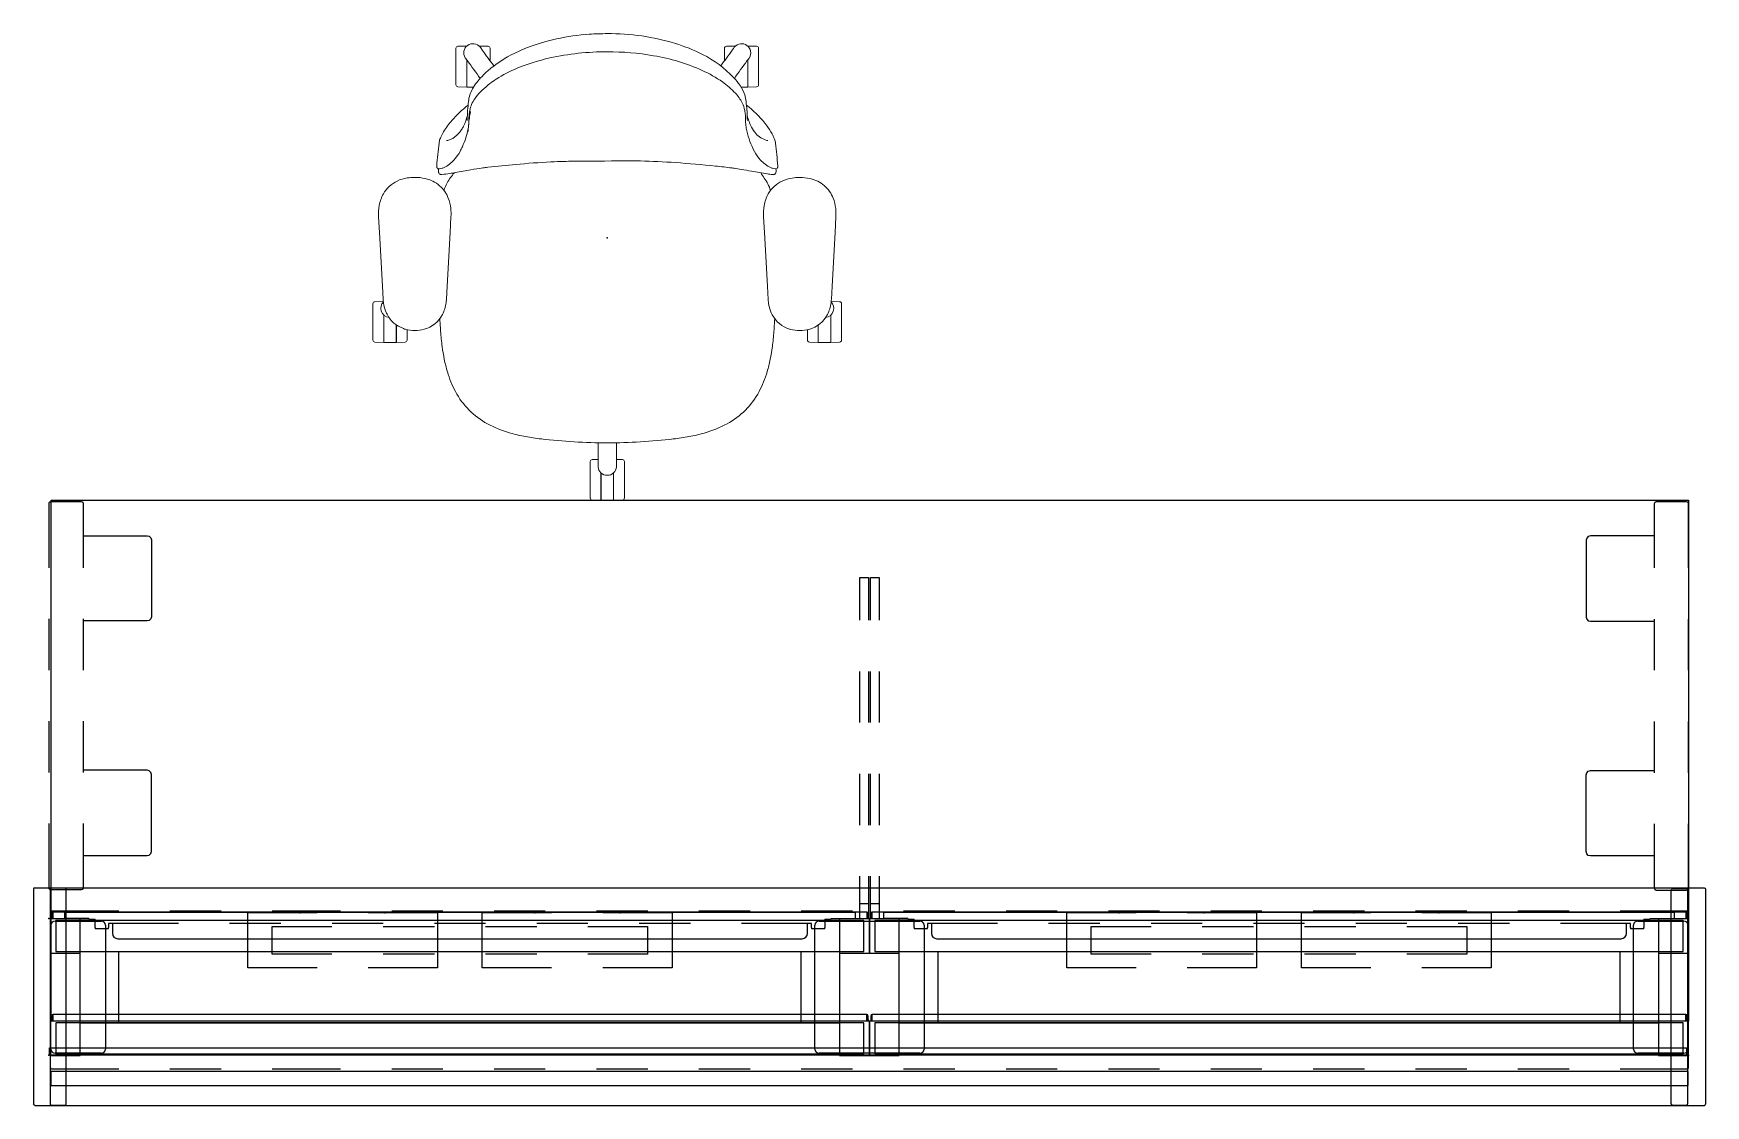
# Model space of a CAD drawing. Header units: inches. Extents: x 0 to 1034, y 3 to 471.
# Drawn here: x 466 to 564, y 10.8 to 73.6 of the extents above; entities that cross this region are included whole.
import ezdxf

# ---------------------------------------------------------------- set-up
doc = ezdxf.new("R2010")
doc.units = ezdxf.units.IN
doc.header["$MEASUREMENT"] = 0
for name, color, linetype in [('ELEC', 1, 'Continuous'), ('FRAME', 7, 'Continuous'), ('PANEL', 7, 'Continuous'), ('SEAT', 5, 'Continuous'), ('TILE', 3, 'Continuous'), ('TILE-ELEC', 1, 'Continuous'), ('WKSURF', 6, 'Continuous')]:
    doc.layers.add(name, color=color, linetype=linetype)

# ---------------------------------------------------------------- blocks, each defined once
blk = doc.blocks.new('mhq100_4208_0p')
at = {"layer": 'FRAME'}
for p, q in [((1.75, 0), (0, 0)), ((0, 0), (0, -2)), ((1.75, -2), (1.75, 0)), ((48, 0, 0), (46.25, 0, 0)), ((46.25, 0, 0), (46.25, -2, 0)), ((48, -2, 0), (48, 0, 0)), ((49.75, 0), (48, 0)), ((48, 0), (48, -2)), ((49.75, -2), (49.75, 0)), ((96, 0, 0), (94.25, 0, 0)), ((94.25, 0, 0), (94.25, -2, 0)), ((96, -2, 0), (96, 0, 0)), ((47.68, -0.09, 0), (0.32, -0.09, 0)), ((0.32, -0.09, 0), (0.32, -1.91, 0)), ((47.68, -1.91, 0), (47.68, -0.09, 0)), ((95.68, -0.09, 0), (48.32, -0.09, 0)), ((48.32, -0.09, 0), (48.32, -1.91, 0)), ((95.68, -1.91, 0), (95.68, -0.09, 0)), ((0.32, -1.91, 0), (47.68, -1.91, 0)), ((1.75, -6.09, 0), (1.75, -1.91, 0)), ((1.75, -1.91, 0), (4, -1.91, 0)), ((46.25, -1.91, 0), (1.76, -1.91, 0)), ((4, -1.91, 0), (4, -6.09, 0)), ((44, -6.09, 0), (44, -1.91, 0)), ((44, -1.91, 0), (46.25, -1.91, 0)), ((46.25, -1.91, 0), (46.25, -6.09, 0)), ((48.32, -1.91, 0), (95.68, -1.91, 0)), ((49.75, -6.09, 0), (49.75, -1.91, 0)), ((49.75, -1.91, 0), (52, -1.91, 0)), ((94.25, -1.91, 0), (49.76, -1.91, 0)), ((52, -1.91, 0), (52, -6.09, 0)), ((92, -6.09, 0), (92, -1.91, 0)), ((92, -1.91, 0), (94.25, -1.91, 0)), ((94.25, -1.91, 0), (94.25, -6.09, 0)), ((0, -2), (1.75, -2)), ((46.25, -2, 0), (48, -2, 0)), ((48, -2), (49.75, -2)), ((94.25, -2, 0), (96, -2, 0)), ((1.75, -6), (0, -6)), ((0, -6), (0, -8)), ((47.68, -6.09, 0), (0.32, -6.09, 0)), ((0.32, -6.09, 0), (0.32, -7.91, 0)), ((1.75, -8), (1.75, -6)), ((4, -6.09, 0), (1.75, -6.09, 0)), ((46.25, -6.09, 0), (44, -6.09, 0)), ((48, -6, 0), (46.25, -6, 0)), ((46.25, -6, 0), (46.25, -8, 0)), ((47.68, -7.91, 0), (47.68, -6.09, 0)), ((48, -8, 0), (48, -6, 0)), ((49.75, -6), (48, -6)), ((48, -6), (48, -8)), ((95.68, -6.09, 0), (48.32, -6.09, 0)), ((48.32, -6.09, 0), (48.32, -7.91, 0)), ((49.75, -8), (49.75, -6)), ((52, -6.09, 0), (49.75, -6.09, 0)), ((94.25, -6.09, 0), (92, -6.09, 0)), ((96, -6, 0), (94.25, -6, 0)), ((94.25, -6, 0), (94.25, -8, 0)), ((95.68, -7.91, 0), (95.68, -6.09, 0)), ((96, -8, 0), (96, -6, 0)), ((0, -8), (1.75, -8)), ((0.32, -7.91, 0), (47.68, -7.91, 0)), ((46.25, -8, 0), (48, -8, 0)), ((48, -8), (49.75, -8)), ((48.32, -7.91, 0), (95.68, -7.91, 0)), ((94.25, -8, 0), (96, -8, 0))]:
    blk.add_line(p, q, dxfattribs=at)
for p in [(0, 0), (48, 0), (96, 0), (0, -8), (48, -8), (96, -8)]:
    blk.add_point(p, dxfattribs=at)
blk = doc.blocks.new('mhq125_en_0p')
at = {"layer": 'FRAME'}
for p, q in [((0.024, -7.626), (0.024, -0.374)), ((0.274, -0.124), (2.976, -0.124)), ((3.226, -0.374), (3.226, -7.626)), ((2.976, -7.876), (0.274, -7.876))]:
    blk.add_line(p, q, dxfattribs=at)
for centre, start, end in [((0.274, -0.374), 90, 180), ((2.976, -0.374), 0, 90), ((0.274, -7.626), 180, 270), ((2.976, -7.626), 270, 0)]:
    blk.add_arc(centre, 0.25, start, end, dxfattribs=at)
for p in [(0, 0), (0, -8)]:
    blk.add_point(p, dxfattribs=at)
blk = doc.blocks.new('mhq125_mn_0p')
at = {"layer": 'FRAME'}
for p, q in [((-3.203, -7.626), (-3.203, -0.374)), ((-2.953, -0.124), (2.953, -0.124)), ((3.203, -0.374), (3.203, -7.626)), ((2.953, -7.876), (-2.953, -7.876))]:
    blk.add_line(p, q, dxfattribs=at)
for centre, start, end in [((-2.953, -0.374), 90, 180), ((2.953, -0.374), 0, 90), ((-2.953, -7.626), 180, 270), ((2.953, -7.626), 270, 0)]:
    blk.add_arc(centre, 0.25, start, end, dxfattribs=at)
for p in [(0, 0), (0, -8)]:
    blk.add_point(p, dxfattribs=at)
blk = doc.blocks.new('mhq205_08h_0p')
at = {"layer": 'TILE'}
blk.add_lwpolyline([(0.024, 0.433), (95.976, 0.433), (95.976, 0), (0.024, 0)], close=True, dxfattribs=at)
for p in [(0, 0), (96, 0)]:
    blk.add_point(p, dxfattribs=at)
blk = doc.blocks.new('mhq300_4208wsm_0p')
at = {"layer": 'TILE'}
for p, q in [((0.08, -2.107), (0.08, -2.021)), ((0.08, -2.021), (0.116, -2.021)), ((0.08, -2.107), (0.08, -2.31)), ((0.116, -2.021), (0.116, -2.037)), ((0.116, -2.31), (0.116, -2.107)), ((47.837, -2.021), (0.166, -2.021)), ((0.166, -2.057), (0.166, -2.36)), ((0.166, -2.396), (47.837, -2.396)), ((47.837, -2.057), (47.837, -2.36)), ((47.923, -2.021), (47.887, -2.021)), ((47.887, -2.021), (47.887, -2.037)), ((47.887, -2.31), (47.887, -2.107)), ((47.923, -2.107), (47.923, -2.021)), ((47.923, -2.31), (47.923, -2.107)), ((48.077, -2.107), (48.077, -2.021)), ((48.077, -2.021), (48.113, -2.021)), ((48.077, -2.107), (48.077, -2.31)), ((48.113, -2.021), (48.113, -2.037)), ((48.113, -2.31), (48.113, -2.107)), ((95.834, -2.021), (48.163, -2.021)), ((48.163, -2.057), (48.163, -2.36)), ((48.163, -2.396), (95.834, -2.396)), ((95.834, -2.057), (95.834, -2.36)), ((95.92, -2.021), (95.884, -2.021)), ((95.884, -2.021), (95.884, -2.037)), ((95.884, -2.31), (95.884, -2.107)), ((95.92, -2.107), (95.92, -2.021)), ((95.92, -2.31), (95.92, -2.107)), ((44.055, -6.84), (3.945, -6.84)), ((92.052, -6.84), (51.942, -6.84)), ((2.612, -7.985), (2.612, -7.492)), ((2.622, -7.414), (3.39, -7.414)), ((3.4, -7.492), (3.4, -7.729)), ((3.4, -7.729), (7.5, -7.729)), ((3.63, -7.155), (3.63, -7.729)), ((10.5, -7.729), (13.5, -7.729)), ((16.5, -7.729), (19.5, -7.729)), ((22.5, -7.729), (25.5, -7.729)), ((28.5, -7.729), (31.5, -7.729)), ((34.5, -7.729), (37.5, -7.729)), ((40.5, -7.729), (44.6, -7.729)), ((44.37, -7.729), (44.37, -7.155)), ((44.6, -7.729), (44.6, -7.492)), ((44.61, -7.414), (45.378, -7.414)), ((45.388, -7.492), (45.388, -7.985)), ((50.609, -7.985), (50.609, -7.492)), ((50.619, -7.414), (51.387, -7.414)), ((51.397, -7.492), (51.397, -7.729)), ((51.397, -7.729), (55.497, -7.729)), ((51.627, -7.155), (51.627, -7.729)), ((58.497, -7.729), (61.497, -7.729)), ((64.497, -7.729), (67.497, -7.729)), ((70.497, -7.729), (73.497, -7.729)), ((76.497, -7.729), (79.497, -7.729)), ((82.497, -7.729), (85.497, -7.729)), ((88.497, -7.729), (92.597, -7.729)), ((92.367, -7.729), (92.367, -7.155)), ((92.597, -7.729), (92.597, -7.492)), ((92.607, -7.414), (93.375, -7.414)), ((93.385, -7.492), (93.385, -7.985)), ((0.079, -8.021), (0.115, -8.021)), ((0.079, -8.021), (0.079, -8.31)), ((0.115, -8.021), (0.115, -8.037)), ((0.115, -8.107), (0.115, -8.31)), ((2.252, -8.021), (0.165, -8.021)), ((0.165, -8.36), (0.165, -8.057)), ((0.165, -8.396), (47.835, -8.396)), ((0.841, -8.398), (0.841, -8.021)), ((47.159, -8.398), (0.841, -8.398)), ((2.612, -7.985), (2.252, -7.985)), ((2.252, -7.985), (2.252, -8.021)), ((45.748, -7.985), (45.388, -7.985)), ((45.748, -8.021), (45.748, -7.985)), ((45.748, -8.021), (47.159, -8.021)), ((47.835, -8.021), (45.748, -8.021)), ((47.159, -8.021), (47.159, -8.398)), ((47.835, -8.057), (47.835, -8.36)), ((47.921, -8.021), (47.885, -8.021)), ((47.885, -8.021), (47.885, -8.037)), ((47.885, -8.31), (47.885, -8.107)), ((47.921, -8.107), (47.921, -8.021)), ((47.921, -8.31), (47.921, -8.107)), ((48.076, -8.021), (48.112, -8.021)), ((48.076, -8.021), (48.076, -8.31)), ((48.112, -8.021), (48.112, -8.037)), ((48.112, -8.107), (48.112, -8.31)), ((50.249, -8.021), (48.162, -8.021)), ((48.162, -8.36), (48.162, -8.057)), ((48.162, -8.396), (95.832, -8.396)), ((48.838, -8.398), (48.838, -8.021)), ((95.157, -8.398), (48.838, -8.398)), ((50.609, -7.985), (50.249, -7.985)), ((50.249, -7.985), (50.249, -8.021)), ((93.745, -7.985), (93.385, -7.985)), ((93.745, -8.021), (93.745, -7.985)), ((93.745, -8.021), (95.157, -8.021)), ((95.832, -8.021), (93.745, -8.021)), ((95.157, -8.021), (95.157, -8.398)), ((95.832, -8.057), (95.832, -8.36)), ((95.918, -8.021), (95.882, -8.021)), ((95.882, -8.021), (95.882, -8.037)), ((95.882, -8.31), (95.882, -8.107)), ((95.918, -8.107), (95.918, -8.021)), ((95.918, -8.31), (95.918, -8.107))]:
    blk.add_line(p, q, dxfattribs=at)
for centre, radius, start, end in [((0.166, -2.107), 0.0859, 178.16425, 180), ((0.166, -2.31), 0.0859, 180, 270), ((0.166, -2.107), 0.0859, 90, 125.56027), ((0.166, -2.107), 0.05, 90, 180), ((0.166, -2.31), 0.05, 179.98978, 270.01022), ((47.837, -2.107), 0.0859, 54.40358, 90), ((47.837, -2.107), 0.05, 360, 90), ((47.837, -2.31), 0.05, 269.98978, 0.01022), ((47.837, -2.31), 0.0862, 270.19724, 359.80276), ((48.163, -2.107), 0.0859, 178.16425, 180), ((48.163, -2.31), 0.0859, 180, 270), ((48.163, -2.107), 0.0859, 90, 125.56027), ((48.163, -2.107), 0.05, 90, 180), ((48.163, -2.31), 0.05, 179.98978, 270.01022), ((95.834, -2.107), 0.0859, 54.40358, 90), ((95.834, -2.107), 0.05, 360, 90), ((95.834, -2.31), 0.05, 269.98978, 0.01022), ((95.834, -2.31), 0.0862, 270.19724, 359.80276), ((3.945, -7.155), 0.315, 90, 180), ((44.055, -7.155), 0.315, 0, 90), ((51.942, -7.155), 0.315, 90, 180), ((92.052, -7.155), 0.315, 0, 90), ((2.929, -7.492), 0.317, 165.74997, 180), ((2.921, -7.512), 0.48, 2.42634, 11.8237), ((44.917, -7.492), 0.317, 165.74997, 180), ((44.909, -7.512), 0.48, 2.42634, 11.8237), ((50.926, -7.492), 0.317, 165.74997, 180), ((50.918, -7.512), 0.48, 2.42634, 11.8237), ((92.914, -7.492), 0.317, 165.74997, 180), ((92.906, -7.512), 0.48, 2.42634, 11.8237), ((0.165, -8.31), 0.0859, 180, 270), ((0.165, -8.107), 0.0859, 90, 125.59643), ((0.165, -8.107), 0.05, 90, 180.00001), ((0.165, -8.31), 0.05, 180, 270), ((47.835, -8.107), 0.0859, 54.40358, 90), ((47.835, -8.107), 0.05, 360, 90), ((47.835, -8.31), 0.05, 269.99999, 0.00002), ((47.835, -8.31), 0.0859, 270, 0), ((48.162, -8.31), 0.0859, 180, 270), ((48.162, -8.107), 0.0859, 90, 125.59643), ((48.162, -8.107), 0.05, 90, 180.00001), ((48.162, -8.31), 0.05, 180, 270), ((95.832, -8.107), 0.0859, 54.40358, 90), ((95.832, -8.107), 0.05, 360, 90), ((95.832, -8.31), 0.05, 269.99999, 0.00002), ((95.832, -8.31), 0.0859, 270, 0)]:
    blk.add_arc(centre, radius, start, end, dxfattribs=at)
for p in [(0, 0), (96, 0), (0, -8), (96, -8)]:
    blk.add_point(p, dxfattribs=at)
at = {"layer": 'TILE-ELEC'}
for p in [(14.638, -8.349), (19.61, -8.349), (28.402, -8.349), (33.374, -8.349), (62.638, -8.349), (67.61, -8.349), (76.402, -8.349), (81.374, -8.349)]:
    blk.add_point(p, dxfattribs=at)
blk = doc.blocks.new('mhq400_42s0830nnnch_0p')
at = {"layer": 'WKSURF'}
for p, q in [((0, -2.006), (95.95, -2.006)), ((0, -32.546), (0, -2.006)), ((95.95, -2.006), (95.95, -32.546)), ((95.95, -32.546), (0, -32.546))]:
    blk.add_line(p, q, dxfattribs=at)
for p in [(0, 0), (96, 0)]:
    blk.add_point(p, dxfattribs=at)
blk = doc.blocks.new('mhq405_t1208kbf_0p')
at = {"layer": 'WKSURF'}
for p, q in [((-0.977, 2.904), (-1, 2.848)), ((-1, -9.744), (-1, 2.848)), ((-0.921, 2.927), (-0.977, 2.904)), ((96.915, 2.927), (-0.921, 2.927)), ((96.915, 2.927), (96.971, 2.904)), ((96.971, 2.904), (96.994, 2.848)), ((96.994, -9.744), (96.994, 2.848)), ((0.017, 0.776), (-0.006, 0.72)), ((-0.006, 0.72), (-0.006, -2.323)), ((0.072, 0.799), (0.017, 0.776)), ((0.072, 0.799), (3.997, 0.799)), ((6.997, 0.799), (9.997, 0.799)), ((12.997, 0.799), (15.997, 0.799)), ((18.997, 0.799), (21.997, 0.799)), ((24.997, 0.799), (27.997, 0.799)), ((30.997, 0.799), (33.997, 0.799)), ((36.997, 0.799), (39.997, 0.799)), ((42.997, 0.799), (45.997, 0.799)), ((48.997, 0.799), (51.997, 0.799)), ((54.997, 0.799), (57.997, 0.799)), ((60.997, 0.799), (63.997, 0.799)), ((66.997, 0.799), (69.997, 0.799)), ((72.997, 0.799), (75.997, 0.799)), ((78.997, 0.799), (82.997, 0.799)), ((85.997, 0.799), (88.997, 0.799)), ((91.997, 0.799), (95.921, 0.799)), ((95.921, 0.799), (95.977, 0.776)), ((95.977, 0.776), (96, 0.72)), ((96, 0.72), (96, -2.323)), ((-0.006, -5.323), (-0.006, -8.366)), ((96, -5.323), (96, -8.366)), ((-0.006, -8.366), (0.017, -8.422)), ((0.017, -8.422), (0.072, -8.445)), ((0.072, -8.445), (3.997, -8.445)), ((6.997, -8.445), (9.997, -8.445)), ((12.997, -8.445), (15.997, -8.445)), ((18.997, -8.445), (21.997, -8.445)), ((24.997, -8.445), (27.997, -8.445)), ((30.997, -8.445), (33.997, -8.445)), ((36.997, -8.445), (39.997, -8.445)), ((42.997, -8.445), (45.997, -8.445)), ((48.997, -8.445), (51.997, -8.445)), ((54.997, -8.445), (57.997, -8.445)), ((60.997, -8.445), (63.997, -8.445)), ((66.997, -8.445), (69.997, -8.445)), ((72.997, -8.445), (75.997, -8.445)), ((78.997, -8.445), (82.997, -8.445)), ((85.997, -8.445), (88.997, -8.445)), ((91.997, -8.445), (95.921, -8.445)), ((95.977, -8.422), (95.921, -8.445)), ((96, -8.366), (95.977, -8.422)), ((-0.977, -9.8), (-1, -9.744)), ((96.971, -9.8), (96.994, -9.744)), ((-0.921, -9.823), (-0.977, -9.8)), ((96.915, -9.823), (-0.921, -9.823)), ((96.915, -9.823), (96.971, -9.8))]:
    blk.add_line(p, q, dxfattribs=at)
for p in [(0, 0), (96, 0), (0, -8), (96, -8)]:
    blk.add_point(p, dxfattribs=at)
blk = doc.blocks.new('mhq500_42ctlh_0p')
for p, q in [((-1.007, 2.859), (-1.007, -9.702)), ((-0.141, 2.938), (-0.928, 2.938)), ((-0.062, -9.702), (-0.062, 2.859)), ((-0.928, -9.781), (-0.141, -9.781))]:
    blk.add_line(p, q)
for centre, start, end in [((-0.928, 2.859), 90, 180), ((-0.141, 2.859), 0, 90), ((-0.928, -9.702), 180, 270), ((-0.141, -9.702), 270, 0)]:
    blk.add_arc(centre, 0.0787, start, end)
for p in [(0, 0), (0, -8)]:
    blk.add_point(p)
blk = doc.blocks.new('mhq500_42ctrh_0p')
for p, q in [((0.062, -9.702), (0.062, 2.859)), ((0.141, 2.938), (0.928, 2.938)), ((1.007, 2.859), (1.007, -9.702)), ((0.928, -9.781), (0.141, -9.781))]:
    blk.add_line(p, q)
for centre, start, end in [((0.141, 2.859), 90, 180), ((0.928, 2.859), 0, 90), ((0.141, -9.702), 180, 270), ((0.928, -9.702), 270, 0)]:
    blk.add_arc(centre, 0.0787, start, end)
for p in [(0, 0), (0, -8)]:
    blk.add_point(p)
blk = doc.blocks.new('mhq200_4208hc1_0p')
at = {"layer": 'TILE'}
for p, q in [((0.024, 1.754), (0.024, 0.944)), ((95.976, 1.754), (0.024, 1.754)), ((95.976, 0.944), (95.976, 1.754)), ((0.024, 0.944), (95.976, 0.944))]:
    blk.add_line(p, q, dxfattribs=at)
for p in [(0, 0), (96, 0)]:
    blk.add_point(p, dxfattribs=at)
blk = doc.blocks.new('mhq540_24nh_0p')
at = {"layer": 'PANEL'}
for p, q in [((0.006, -1.779), (0.003, -1.8)), ((0.003, -1.8), (0.003, -5.566)), ((0.018, -1.746), (0.006, -1.779)), ((0.027, -1.734), (0.018, -1.746)), ((0.058, -1.706), (0.027, -1.734)), ((0.064, -1.703), (0.058, -1.706)), ((0.112, -1.691), (0.064, -1.703)), ((1.894, -1.691), (0.112, -1.691)), ((1.942, -1.703), (1.894, -1.691)), ((1.948, -1.706), (1.942, -1.703)), ((1.98, -1.734), (1.948, -1.706)), ((1.988, -1.746), (1.98, -1.734)), ((2, -1.779), (1.988, -1.746)), ((2.003, -1.8), (2, -1.779)), ((2.003, -5.566), (2.003, -1.8)), ((2.003, -3.691), (5.752, -3.691)), ((5.752, -3.691), (5.877, -3.724)), ((5.877, -3.724), (5.968, -3.816)), ((5.968, -3.816), (6.002, -3.941)), ((6.002, -3.941), (6.002, -8.441)), ((0.003, -8.566), (0.003, -11.566)), ((2.003, -11.566), (2.003, -8.566)), ((5.752, -8.691), (2.003, -8.691)), ((5.877, -8.658), (5.752, -8.691)), ((5.968, -8.566), (5.877, -8.658)), ((6.002, -8.441), (5.968, -8.566)), ((0.003, -14.566), (0.003, -17.566)), ((2.003, -17.566), (2.003, -14.566)), ((5.752, -17.441), (2.003, -17.441)), ((5.877, -17.474), (5.752, -17.441)), ((5.968, -17.566), (5.877, -17.474)), ((6.002, -17.691), (5.968, -17.566)), ((6.002, -22.191), (6.002, -17.691)), ((0.003, -20.566), (0.003, -24.332)), ((2.003, -24.332), (2.003, -20.566)), ((2.003, -22.441), (5.752, -22.441)), ((5.752, -22.441), (5.877, -22.408)), ((5.877, -22.408), (5.968, -22.316)), ((5.968, -22.316), (6.002, -22.191)), ((0.003, -24.332), (0.006, -24.353)), ((0.006, -24.353), (0.018, -24.386)), ((0.018, -24.386), (0.027, -24.398)), ((0.027, -24.398), (0.058, -24.426)), ((0.058, -24.426), (0.064, -24.429)), ((0.064, -24.429), (0.112, -24.441)), ((0.112, -24.441), (1.894, -24.441)), ((1.894, -24.441), (1.942, -24.429)), ((1.942, -24.429), (1.948, -24.426)), ((1.948, -24.426), (1.98, -24.398)), ((1.98, -24.398), (1.988, -24.386)), ((1.988, -24.386), (2, -24.353)), ((2, -24.353), (2.003, -24.332))]:
    blk.add_line(p, q, dxfattribs=at)
blk.add_point((0, 0), dxfattribs=at)
blk = doc.blocks.new('mhq540_24nh_1p')
at = {"layer": 'PANEL'}
for p, q in [((-2.003, -1.8), (-2, -1.779)), ((-2.003, -5.566), (-2.003, -1.8)), ((-2, -1.779), (-1.988, -1.746)), ((-1.988, -1.746), (-1.98, -1.734)), ((-1.98, -1.734), (-1.948, -1.706)), ((-1.948, -1.706), (-1.942, -1.703)), ((-1.942, -1.703), (-1.894, -1.691)), ((-1.894, -1.691), (-0.112, -1.691)), ((-0.112, -1.691), (-0.064, -1.703)), ((-0.064, -1.703), (-0.058, -1.706)), ((-0.058, -1.706), (-0.027, -1.734)), ((-0.027, -1.734), (-0.018, -1.746)), ((-0.018, -1.746), (-0.006, -1.779)), ((-0.006, -1.779), (-0.003, -1.8)), ((-0.003, -1.8), (-0.003, -5.566)), ((-5.968, -3.816), (-6.002, -3.941)), ((-5.877, -3.724), (-5.968, -3.816)), ((-5.752, -3.691), (-5.877, -3.724)), ((-2.003, -3.691), (-5.752, -3.691)), ((-6.002, -3.941), (-6.002, -8.441)), ((-6.002, -8.441), (-5.968, -8.566)), ((-5.968, -8.566), (-5.877, -8.658)), ((-5.877, -8.658), (-5.752, -8.691)), ((-5.752, -8.691), (-2.003, -8.691)), ((-2.003, -11.566), (-2.003, -8.566)), ((-0.003, -8.566), (-0.003, -11.566)), ((-2.003, -17.566), (-2.003, -14.566)), ((-0.003, -14.566), (-0.003, -17.566)), ((-6.002, -17.691), (-5.968, -17.566)), ((-5.968, -17.566), (-5.877, -17.474)), ((-5.877, -17.474), (-5.752, -17.441)), ((-5.752, -17.441), (-2.003, -17.441)), ((-6.002, -22.191), (-6.002, -17.691)), ((-2.003, -24.332), (-2.003, -20.566)), ((-0.003, -20.566), (-0.003, -24.332)), ((-5.968, -22.316), (-6.002, -22.191)), ((-5.877, -22.408), (-5.968, -22.316)), ((-5.752, -22.441), (-5.877, -22.408)), ((-2.003, -22.441), (-5.752, -22.441)), ((-2, -24.353), (-2.003, -24.332)), ((-1.988, -24.386), (-2, -24.353)), ((-1.98, -24.398), (-1.988, -24.386)), ((-1.948, -24.426), (-1.98, -24.398)), ((-1.942, -24.429), (-1.948, -24.426)), ((-1.894, -24.441), (-1.942, -24.429)), ((-0.112, -24.441), (-1.894, -24.441)), ((-0.064, -24.429), (-0.112, -24.441)), ((-0.058, -24.426), (-0.064, -24.429)), ((-0.027, -24.398), (-0.058, -24.426)), ((-0.018, -24.386), (-0.027, -24.398)), ((-0.006, -24.353), (-0.018, -24.386)), ((-0.003, -24.332), (-0.006, -24.353))]:
    blk.add_line(p, q, dxfattribs=at)
blk.add_point((0, 0), dxfattribs=at)
blk = doc.blocks.new('mhq790_08_0p')
at = {"layer": 'ELEC'}
for p, q in [((11.563, -8.375), (11.563, -5.125)), ((11.563, -5.125), (15.625, -5.125)), ((18.625, -5.125), (22.688, -5.125)), ((22.688, -5.125), (22.688, -8.375)), ((25.313, -8.375), (25.313, -5.125)), ((25.313, -5.125), (29.375, -5.125)), ((32.375, -5.125), (36.438, -5.125)), ((36.438, -5.125), (36.438, -8.375)), ((59.563, -8.375), (59.563, -5.125)), ((59.563, -5.125), (63.625, -5.125)), ((66.625, -5.125), (70.688, -5.125)), ((70.688, -5.125), (70.688, -8.375)), ((73.313, -8.375), (73.313, -5.125)), ((73.313, -5.125), (77.375, -5.125)), ((80.375, -5.125), (84.438, -5.125)), ((84.438, -5.125), (84.438, -8.375)), ((13, -7.562), (13, -5.938)), ((13, -5.938), (16.5, -5.938)), ((19.5, -5.938), (22.5, -5.938)), ((25.5, -5.938), (28.5, -5.938)), ((31.5, -5.938), (35, -5.938)), ((35, -5.938), (35, -7.562)), ((61, -7.562), (61, -5.938)), ((61, -5.938), (64.5, -5.938)), ((67.5, -5.938), (70.5, -5.938)), ((73.5, -5.938), (76.5, -5.938)), ((79.5, -5.938), (83, -5.938)), ((83, -5.938), (83, -7.562)), ((16.5, -7.562), (13, -7.562)), ((22.5, -7.562), (19.5, -7.562)), ((28.5, -7.562), (25.5, -7.562)), ((35, -7.562), (31.5, -7.562)), ((64.5, -7.562), (61, -7.562)), ((70.5, -7.562), (67.5, -7.562)), ((76.5, -7.562), (73.5, -7.562)), ((83, -7.562), (79.5, -7.562)), ((15.625, -8.375), (11.563, -8.375)), ((22.688, -8.375), (18.625, -8.375)), ((29.375, -8.375), (25.313, -8.375)), ((36.438, -8.375), (32.375, -8.375)), ((63.625, -8.375), (59.563, -8.375)), ((70.688, -8.375), (66.625, -8.375)), ((77.375, -8.375), (73.313, -8.375)), ((84.438, -8.375), (80.375, -8.375))]:
    blk.add_line(p, q, dxfattribs=at)
for p in [(0, 0), (48, 0), (96, 0), (0, -8), (48, -8), (96, -8)]:
    blk.add_point(p, dxfattribs=at)
blk = doc.blocks.new('vft290_24l_0p')
at = {"layer": 'WKSURF'}
for p, q in [((0.0625, 0), (0.5625, 0)), ((0.0625, -2.5), (0.0625, 0)), ((0.5625, 0), (0.5625, -2.5)), ((0.0625, -0.875), (0.5625, -0.875)), ((0.0625, -8.5), (0.0625, -5.5)), ((0.5625, -5.5), (0.5625, -8.5)), ((0.0625, -14.5), (0.0625, -11.5)), ((0.5625, -11.5), (0.5625, -14.5)), ((0.0625, -20), (0.0625, -17.5)), ((0.5625, -17.5), (0.5625, -20)), ((0.5625, -20), (0.0625, -20))]:
    blk.add_line(p, q, dxfattribs=at)
blk.add_point((0, 0), dxfattribs=at)
blk = doc.blocks.new('vft290_24r_0p')
at = {"layer": 'WKSURF'}
for p, q in [((-0.5625, 0), (-0.0625, 0)), ((-0.5625, -2.5), (-0.5625, 0)), ((-0.0625, 0), (-0.0625, -2.5)), ((-0.5625, -0.875), (-0.0625, -0.875)), ((-0.5625, -8.5), (-0.5625, -5.5)), ((-0.0625, -5.5), (-0.0625, -8.5)), ((-0.5625, -14.5), (-0.5625, -11.5)), ((-0.0625, -11.5), (-0.0625, -14.5)), ((-0.5625, -20), (-0.5625, -17.5)), ((-0.0625, -17.5), (-0.0625, -20)), ((-0.0625, -20), (-0.5625, -20))]:
    blk.add_line(p, q, dxfattribs=at)
blk.add_point((0, 0), dxfattribs=at)
blk = doc.blocks.new('1lino_chair_std_arms_1p')
at = {"layer": 'SEAT', "linetype": 'Continuous', "lineweight": 0}
for p, q in [((4.937, 13.731), (3.87, 13.731)), ((6.003, 13.731), (4.937, 13.731)), ((-1.215, 13.399), (-0.298, 13.348)), ((-0.298, 13.348), (2.841, 13.175)), ((2.841, 13.175), (3.613, 13.132)), ((3.75, 13.614), (3.737, 13.122)), ((4.529, 13.101), (4.937, 13.101)), ((6.137, 13.098), (4.532, 13.098)), ((6.137, 13.101), (4.937, 13.101)), ((5.687, 13.101), (5.687, 13.098)), ((6.123, 13.614), (6.137, 13.101)), ((6.137, 12.363), (6.137, 13.098)), ((6.137, 12.363), (5.12, 12.363)), ((6.137, 12.361), (5.121, 12.361)), ((5.687, 12.363), (5.687, 12.361)), ((6.123, 11.848), (6.137, 12.361)), ((6.003, 11.731), (5.394, 11.731)), ((-3.859, 9.891), (-3.824, 9.885)), ((-3.824, 9.885), (-3.824, 9.885)), ((-10.029, 8.868), (-11.096, 8.868)), ((-8.963, 8.868), (-10.029, 8.868)), ((-1.215, 9.16), (-0.298, 9.211)), ((2.841, 9.384), (-0.298, 9.211)), ((2.841, 9.384), (3.613, 9.426)), ((-11.216, 8.751), (-11.229, 8.238)), ((-11.229, 8.238), (-11.222, 8.238)), ((-11.229, 8.23), (-11.229, 8.235)), ((-11.224, 8.235), (-11.229, 8.235)), ((-10.469, 8.273), (-10.528, 8.316)), ((-10.426, 8.238), (-10.029, 8.238)), ((-8.829, 8.235), (-10.423, 8.235)), ((-8.829, 8.238), (-10.029, 8.238)), ((-9.279, 8.238), (-9.279, 8.235)), ((-8.843, 8.751), (-8.829, 8.238)), ((-8.829, 7.836), (-8.829, 8.235)), ((-7.983, 8.136), (-7.983, 8.136)), ((-7.467, 8.187), (-7.467, 8.187)), ((-6.861, 8.212), (-6.861, 8.212)), ((-11.216, 6.985), (-11.229, 7.506)), ((-11.094, 7.394), (-11.162, 7.443)), ((-10.363, 6.868), (-11.096, 6.868)), ((11.753, 3.882), (11.753, 3.882)), ((14.186, 1), (13.119, 1)), ((15.253, 1), (14.186, 1)), ((12.999, 0.883), (12.99, 0.533)), ((13.321, 0.539), (13.405, 0.539)), ((13.779, 0.37), (13.779, 0.37)), ((13.779, 0.37), (14.186, 0.37)), ((13.781, 0.368), (13.781, 0.368)), ((15.386, 0.368), (13.782, 0.368)), ((15.386, 0.37), (14.186, 0.37)), ((14.936, 0.37), (14.936, 0.368)), ((15.373, 0.883), (15.386, 0.37)), ((15.386, -0.367), (15.386, 0.368)), ((12.999, -0.883), (12.99, -0.533)), ((13.333, -0.539), (13.405, -0.539)), ((13.779, -0.37), (14.186, -0.37)), ((15.386, -0.367), (13.781, -0.367)), ((13.781, -0.367), (13.781, -0.367)), ((15.386, -0.37), (14.186, -0.37)), ((14.936, -0.367), (14.936, -0.37)), ((15.373, -0.883), (15.386, -0.37)), ((14.186, -1), (13.119, -1)), ((15.253, -1), (14.186, -1)), ((11.753, -3.882), (11.753, -3.882)), ((-11.216, -6.985), (-11.229, -7.498)), ((-11.229, -7.498), (-11.222, -7.498)), ((-11.229, -7.505), (-11.229, -7.5)), ((-11.225, -7.5), (-11.229, -7.5)), ((-11.229, -7.506), (-11.229, -7.505)), ((-11.224, -7.5), (-11.225, -7.5)), ((-11.222, -7.498), (-11.222, -7.498)), ((-11.103, -7.4), (-11.162, -7.443)), ((-10.363, -6.868), (-11.096, -6.868)), ((-8.829, -8.235), (-8.829, -7.837)), ((-11.229, -8.231), (-11.229, -8.23)), ((-11.229, -8.235), (-11.229, -8.231)), ((-11.225, -8.235), (-11.229, -8.235)), ((-11.216, -8.751), (-11.229, -8.238)), ((-11.229, -8.238), (-11.222, -8.238)), ((-11.224, -8.235), (-11.225, -8.235)), ((-11.222, -8.238), (-11.222, -8.238)), ((-10.46, -8.266), (-10.528, -8.316)), ((-10.426, -8.238), (-10.029, -8.238)), ((-8.829, -8.235), (-10.423, -8.235)), ((-8.829, -8.238), (-10.029, -8.238)), ((-9.279, -8.235), (-9.279, -8.238)), ((-8.843, -8.751), (-8.829, -8.238)), ((-7.983, -8.136), (-7.983, -8.136)), ((-7.467, -8.187), (-7.467, -8.187)), ((-6.861, -8.212), (-6.861, -8.212)), ((-10.029, -8.868), (-11.096, -8.868)), ((-8.963, -8.868), (-10.029, -8.868)), ((-1.217, -9.16), (-0.301, -9.211)), ((-0.301, -9.211), (2.839, -9.384)), ((2.839, -9.384), (3.611, -9.427)), ((-3.824, -9.885), (-3.859, -9.891)), ((-3.824, -9.885), (-3.824, -9.885)), ((6.003, -11.731), (5.392, -11.731)), ((6.137, -12.363), (5.118, -12.363)), ((6.137, -12.361), (5.119, -12.361)), ((5.687, -12.361), (5.687, -12.363)), ((6.123, -11.848), (6.137, -12.361)), ((6.137, -13.098), (6.137, -12.363)), ((-1.217, -13.399), (-0.301, -13.348)), ((2.839, -13.175), (-0.301, -13.348)), ((2.839, -13.175), (3.611, -13.132)), ((3.75, -13.614), (3.737, -13.122)), ((4.529, -13.101), (4.53, -13.101)), ((4.53, -13.101), (4.937, -13.101)), ((6.137, -13.098), (4.532, -13.098)), ((4.532, -13.098), (4.532, -13.098)), ((6.137, -13.101), (4.937, -13.101)), ((5.687, -13.098), (5.687, -13.101)), ((6.123, -13.614), (6.137, -13.101)), ((4.937, -13.731), (3.87, -13.731)), ((6.003, -13.731), (4.937, -13.731))]:
    blk.add_line(p, q, dxfattribs=at)
for points in [[(-3.533, 11.279, -0.057736), (-3.465, 11.889, -0.12149), (-3.043, 12.734, -0.121495), (-2.315, 13.241, -0.065812), (-1.719, 13.386, -0.042358), (-1.215, 13.399)], [(-1.215, 13.399, 0.041418), (-1.215, 13.399, 0.002876), (-1.215, 13.399)], [(3.613, 13.132), (3.613, 13.132, -0.020427), (3.814, 13.113)], [(3.762, 13.12), (3.762, 13.12, -0.276973), (4.303, 13.244)], [(3.814, 13.113, -0.084223), (4.497, 12.902, -0.214053), (5.372, 11.82, -0.067113), (5.443, 11.279)], [(4.303, 13.244), (4.303, 13.244, -0.290051), (4.672, 12.799)], [(-1.215, 9.16, -0.058041), (-1.884, 9.197, -0.084239), (-2.566, 9.437, -0.156723), (-3.318, 10.247, -0.070466), (-3.497, 10.834, -0.041333), (-3.533, 11.279)], [(5.443, 11.279, -0.066783), (5.371, 10.733, -0.007639), (5.355, 10.679)], [(-7.758, 8.159, -0.061389), (-6.717, 9.231, -0.032771), (-6.207, 9.588, -0.023907), (-5.944, 9.73, -0.022571), (-5.767, 9.805, -0.059717), (-5.544, 9.86)], [(-5.537, 9.861), (-5.537, 9.861, -0.004249), (-4.199, 9.996)], [(-4.199, 9.996, -0.042859), (-4.157, 9.997, -0.044872), (-4.126, 9.992, -0.076189), (-4.09, 9.976, -0.180793), (-4.041, 9.911, -0.062173), (-4.035, 9.875, -0.042653), (-4.037, 9.84, -0.007411), (-4.038, 9.832)], [(-4.038, 9.832), (-4.038, 9.832, -0.014969), (-4.066, 9.681)], [(-4.036, 9.887, -0.087742), (-3.893, 9.896, -0.016457), (-3.863, 9.892)], [(-3.863, 9.892), (-3.863, 9.892, -0.001044), (-3.862, 9.892)], [(-3.824, 9.885, -0.051786), (-3.795, 9.876, -0.083586), (-3.749, 9.848, -0.072228), (-3.726, 9.822, -0.084337), (-3.706, 9.774, -0.037272), (-3.701, 9.745, -0.045433), (-3.701, 9.694, -0.005501), (-3.702, 9.687)], [(5.355, 10.679, -0.201233), (4.518, 9.667, -0.063553), (4.038, 9.487, -0.025038), (3.814, 9.446)], [(4.747, 9.812, -0.001904), (5.058, 9.795, -0.00149), (5.489, 9.768)], [(-7.458, 8.058, -0.034541), (-7.182, 8.093, -0.01309), (-6.948, 8.1, 0.025533), (-6.566, 8.125, 0.025501), (-6.257, 8.18, 0.066505), (-5.053, 8.628, 0.060587), (-4.545, 8.982, 0.09605), (-4.112, 9.562, 0.025368), (-4.076, 9.647, 0.018253), (-4.066, 9.678)], [(-7.16, 8.201, 0.064346), (-6.471, 8.46, 0.056188), (-6.104, 8.709, 0.149723), (-5.699, 9.348, 0.016889), (-5.688, 9.397, 0.035346), (-5.685, 9.419)], [(-3.702, 9.686, -0.007907), (-3.74, 9.382, -0.008492), (-3.814, 8.913, -0.001298), (-3.897, 8.452, 0.003225), (-4, 7.862, 0.006193), (-4.066, 7.437, 0.002743), (-4.085, 7.299)], [(-3.8, 8.995, -0.003906), (-3.497, 9.203, -0.064805), (-2.772, 9.572)], [(-3.702, 9.687), (-3.702, 9.687, -0.000914), (-3.702, 9.686)], [(-3.392, 9.272), (-3.392, 9.272, -0.001053), (-3.38, 9.28)], [(-1.215, 9.16, -0.041418), (-1.215, 9.16, -0.002876), (-1.215, 9.16)], [(3.613, 9.426), (3.613, 9.426, 0.020427), (3.814, 9.446)], [(5.329, 9.779), (5.329, 9.779, -0.015518), (5.329, 9.779)], [(5.489, 9.768, -0.015252), (6.384, 9.676, -0.016958), (7.127, 9.551, -0.021794), (7.856, 9.368)], [(11.792, 3.883, 0.016973), (11.656, 4.785, 0.023675), (11.449, 5.67, 0.055467), (10.905, 7.019, 0.149345), (9.018, 8.897, 0.051524), (7.856, 9.368)], [(-11.957, 0, -0.076043), (-11.381, 3.991, -0.042502), (-10.743, 5.575, -0.08536), (-9.383, 7.405, -0.040164), (-8.909, 7.786, -0.065226), (-8.371, 8.054, -0.055874), (-7.983, 8.136)], [(-11.176, 7.454), (-11.176, 7.454, -0.394202), (-11.266, 8.185)], [(-11.266, 8.185), (-11.266, 8.185, -0.394212), (-10.543, 8.326)], [(-10.893, 0, -0.043459), (-10.663, 2.714, -0.064552), (-9.798, 5.568, -0.046806), (-9.127, 6.747, -0.051883), (-8.465, 7.51, -0.070592), (-7.901, 7.906, -0.067316), (-7.458, 8.058)], [(-10.543, 8.326), (-10.543, 8.326, -0.012711), (-10.528, 8.316)], [(-10.465, 8.27), (-10.465, 8.27, -0.001214), (-10.46, 8.266)], [(-10.46, 8.267), (-10.46, 8.267, -0.011333), (-10.421, 8.233)], [(-10.364, 8.188, -0.013696), (-10.4, 8.215, -0.011569), (-10.421, 8.233)], [(-10.364, 8.188), (-10.364, 8.188, 0.001526), (-9.337, 7.448)], [(-7.983, 8.136), (-7.983, 8.136, -0.002065), (-7.467, 8.187)], [(-7.467, 8.187, -0.011447), (-7.342, 8.196, -0.007311), (-7.224, 8.2, -0.001125), (-7.074, 8.202, 0.003532), (-7.002, 8.204, 0.006409), (-6.931, 8.207, 0.009032), (-6.861, 8.212)], [(-11.162, 7.443), (-11.162, 7.443, -0.012723), (-11.176, 7.454)], [(-11.094, 7.393), (-11.094, 7.393, 0.011163), (-11.051, 7.367)], [(-10.99, 7.327, 0.013696), (-11.027, 7.352, 0.011569), (-11.051, 7.367)], [(-10.99, 7.327), (-10.99, 7.327, -0.001389), (-10.065, 6.649)], [(-4.085, 7.3, 0.005944), (-4.194, 6.349, 0.008303), (-4.401, 3.992, 0.010192), (-4.501, 1.946)], [(11.792, 3.883), (11.792, 3.883, -0.029331), (12.021, 0)], [(-4.501, 1.946, 0.001468), (-4.484, -1.433, 0.002571), (-4.47, -2.546, 0.008942), (-4.444, -3.307, 0.008792), (-4.292, -5.356, 0.006207), (-4.123, -6.993, 0.002073), (-4.085, -7.3)], [(-7.458, -8.058, -0.101425), (-8.139, -7.769, -0.045804), (-8.547, -7.433, -0.056528), (-9.287, -6.511, -0.043363), (-9.929, -5.271, -0.043837), (-10.53, -3.373, -0.029362), (-10.804, -1.698, -0.026728), (-10.893, 0)], [(12.021, 0), (12.021, 0, -0.029332), (11.792, -3.883)], [(13.198, 0.532), (13.198, 0.532, -0.001428), (12.017, 0.537)], [(13.198, 0.532, 0.011949), (13.238, 0.533, 0.013304), (13.27, 0.535)], [(13.321, 0.54), (13.321, 0.54, 0.011163), (13.27, 0.535)], [(13.405, 0.539), (13.405, 0.539, -0.012723), (13.423, 0.539)], [(13.423, 0.539), (13.423, 0.539, -0.394202), (13.926, 0)], [(13.926, 0), (13.926, 0, -0.394212), (13.423, -0.539)], [(-7.983, -8.136, -0.09885), (-8.727, -7.896, -0.041587), (-9.099, -7.648, -0.046177), (-9.772, -7.004, -0.069199), (-10.821, -5.418, -0.058937), (-11.65, -2.97, -0.03685), (-11.921, -1.056, -0.017688), (-11.957, 0)], [(13.198, -0.532), (13.198, -0.532, 0.001432), (12.017, -0.537)], [(13.198, -0.532, -0.011949), (13.238, -0.533, -0.013304), (13.27, -0.535)], [(13.322, -0.54), (13.322, -0.54, -0.011333), (13.27, -0.535)], [(13.328, -0.539, -0.000915), (13.323, -0.539, -0.000421), (13.321, -0.539)], [(13.423, -0.539), (13.423, -0.539, -0.012711), (13.405, -0.539)], [(11.792, -3.883, -0.016973), (11.656, -4.785, -0.023675), (11.449, -5.67, -0.055467), (10.905, -7.019, -0.149345), (9.018, -8.897, -0.051524), (7.856, -9.368)], [(-10.99, -7.327), (-10.99, -7.327, 0.001393), (-10.065, -6.649)], [(-11.266, -8.185), (-11.266, -8.185, -0.394212), (-11.176, -7.454)], [(-11.176, -7.454), (-11.176, -7.454, -0.012711), (-11.162, -7.443)], [(-11.099, -7.397), (-11.099, -7.397, -0.001214), (-11.094, -7.394)], [(-11.095, -7.394), (-11.095, -7.394, -0.011333), (-11.051, -7.367)], [(-10.99, -7.327, -0.013696), (-11.027, -7.352, -0.011569), (-11.051, -7.367)], [(-10.364, -8.188), (-10.364, -8.188, -0.001525), (-9.336, -7.448)], [(-4.085, -7.299, 0.010266), (-3.979, -8.003, 0.004129), (-3.899, -8.448, -0.003326), (-3.815, -8.913, -0.004477), (-3.763, -9.227, -0.010425), (-3.702, -9.686)], [(-10.543, -8.326), (-10.543, -8.326, -0.394202), (-11.266, -8.185)], [(-10.528, -8.316), (-10.528, -8.316, -0.012723), (-10.543, -8.326)], [(-10.46, -8.266), (-10.46, -8.266, 0.011163), (-10.421, -8.233)], [(-10.364, -8.188, 0.013696), (-10.4, -8.215, 0.011569), (-10.421, -8.233)], [(-7.467, -8.187), (-7.467, -8.187, -0.00206), (-7.983, -8.136)], [(-5.544, -9.86, -0.060406), (-5.769, -9.805, -0.01912), (-5.884, -9.758, -0.028336), (-6.205, -9.589, -0.041957), (-6.866, -9.107, -0.053), (-7.759, -8.159)], [(-6.861, -8.212, 0.009505), (-6.931, -8.207, 0.006409), (-7.002, -8.204, 0.003532), (-7.074, -8.202, -0.001125), (-7.224, -8.2, -0.00418), (-7.302, -8.198, -0.013976), (-7.467, -8.187)], [(-4.066, -9.678, 0.028883), (-4.076, -9.646, 0.024848), (-4.113, -9.56, 0.099667), (-4.547, -8.988, 0.0571), (-5.055, -8.629, 0.020327), (-5.326, -8.493, 0.057658), (-6.385, -8.153, 0.012358), (-6.511, -8.132, 0.018962), (-6.635, -8.12, 0.01239), (-6.825, -8.114, -0.009393), (-7.034, -8.109, -0.038193), (-7.458, -8.058)], [(-6.202, -8.166, 0.005429), (-6.332, -8.151, 0.00272), (-6.464, -8.139, -0.000955), (-6.672, -8.12, -0.005301), (-6.893, -8.098, -0.021227), (-7.385, -8.021)], [(-5.685, -9.419, 0.030319), (-5.688, -9.396, 0.017217), (-5.699, -9.347, 0.125436), (-6.002, -8.811, 0.063071), (-6.331, -8.542, 0.02606), (-6.535, -8.427, 0.058256), (-7.16, -8.201)], [(-4.066, -9.681), (-4.066, -9.681, -0.014845), (-4.038, -9.832)], [(-3.702, -9.687, -0.014974), (-3.7, -9.708, -0.020032), (-3.7, -9.73, -0.094574), (-3.715, -9.8, -0.063877), (-3.729, -9.825, -0.132361), (-3.8, -9.878, -0.04783), (-3.824, -9.885)], [(-2.773, -9.572, -0.039846), (-3.206, -9.38, -0.056256), (-3.806, -8.963)], [(-3.702, -9.687), (-3.702, -9.687, 0.000914), (-3.702, -9.686)], [(-3.535, -11.28, -0.057736), (-3.467, -10.67, -0.12149), (-3.045, -9.825, -0.121495), (-2.317, -9.318, -0.065812), (-1.721, -9.173, -0.042358), (-1.218, -9.16)], [(-3.392, -9.272), (-3.392, -9.272, 0.001053), (-3.38, -9.28)], [(-1.217, -9.16, 0.041418), (-1.218, -9.16, 0.002876), (-1.218, -9.16)], [(3.611, -9.427), (3.611, -9.427, -0.020427), (3.812, -9.446)], [(3.812, -9.446, -0.084223), (4.495, -9.657, -0.214053), (5.37, -10.739, -0.067113), (5.441, -11.28)], [(4.745, -9.812, 0.001908), (5.057, -9.795, 0.001494), (5.489, -9.768)], [(5.329, -9.779), (5.329, -9.779, 0.015518), (5.329, -9.779)], [(5.489, -9.768, 0.015252), (6.384, -9.676, 0.016958), (7.127, -9.551, 0.021794), (7.856, -9.368)], [(-4.199, -9.996), (-4.199, -9.996, -0.004255), (-5.537, -9.861)], [(-4.038, -9.832, -0.043237), (-4.035, -9.871, -0.05971), (-4.04, -9.907, -0.147663), (-4.075, -9.965, -0.084484), (-4.109, -9.986, -0.051681), (-4.139, -9.994, -0.050611), (-4.18, -9.997, -0.018664), (-4.199, -9.996)], [(-3.863, -9.892, -0.071246), (-3.977, -9.895, -0.021171), (-4.017, -9.889, -0.008561), (-4.036, -9.885)], [(-3.863, -9.892), (-3.863, -9.892, 0.001044), (-3.862, -9.892)], [(-1.218, -13.399, -0.058041), (-1.886, -13.362, -0.084239), (-2.569, -13.122, -0.156723), (-3.32, -12.312, -0.070466), (-3.5, -11.725, -0.041333), (-3.535, -11.28)], [(5.441, -11.28, -0.066783), (5.369, -11.825, -0.007639), (5.353, -11.88)], [(5.353, -11.88, -0.014026), (5.226, -12.157, -0.023656), (5.121, -12.348, -0.050887), (4.968, -12.547, -0.09736), (4.414, -12.942, -0.061366), (3.925, -13.095, -0.011999), (3.812, -13.113)], [(-1.217, -13.399, -0.041418), (-1.218, -13.399, -0.002876), (-1.218, -13.399)], [(3.611, -13.132), (3.611, -13.132, 0.020427), (3.812, -13.113)], [(4.303, -13.244), (4.303, -13.244, -0.276852), (3.762, -13.12)], [(4.672, -12.798), (4.672, -12.798, -0.290743), (4.303, -13.244)]]:
    blk.add_lwpolyline(points, format="xyb", dxfattribs=at)
for points in [[(-10.543, 8.326), (-10.543, 8.326, 0.011107)], [(-11.176, 7.454), (-11.176, 7.454, 120.563775)], [(13.423, 0.539), (13.423, 0.539, 120.573274)], [(13.423, -0.539), (13.423, -0.539, 0.011111)], [(-11.176, -7.454), (-11.176, -7.454, 0.01111)], [(-10.543, -8.326), (-10.543, -8.326, 120.544378)]]:
    blk.add_lwpolyline(points, format="xyb", close=True, dxfattribs=at)
for centre, start, end in [((3.87, 13.611), 90, 178.5), ((6.003, 13.611), 1.5, 90), ((6.003, 11.851), 270, 358.5), ((-11.096, 8.748), 90, 178.5), ((-8.963, 8.748), 1.5, 90), ((-11.096, 6.988), 181.5, 270), ((13.119, 0.88), 90, 178.5), ((15.253, 0.88), 1.5, 90), ((13.119, -0.88), 181.5, 270), ((15.253, -0.88), 270, 358.5), ((-11.096, -6.988), 90, 178.5), ((-11.096, -8.748), 181.5, 270), ((-8.963, -8.748), 270, 358.5), ((6.003, -11.851), 1.5, 90), ((3.87, -13.611), 181.5, 270), ((6.003, -13.611), 270, 358.5)]:
    blk.add_arc(centre, 0.12, start, end, dxfattribs=at)
at = {"layer": 'SEAT'}
blk.add_point((0, 0), dxfattribs=at)

msp = doc.modelspace()

# ---------------------------------------------------------------- block references
for name, p, rotation in [('1lino_chair_std_arms_1p', (499.658, 61.65), 270), ('mhq540_24nh_1p', (466.939, 21.747), 180), ('mhq400_42s0830nnnch_0p', (563.023, 13.731), 180), ('mhq540_24nh_0p', (563.023, 21.731), 180), ('vft290_24l_0p', (515.023, 21.731), 180), ('vft290_24r_0p', (515.023, 21.731), 180), ('mhq405_t1208kbf_0p', (563.023, 13.731), 180), ('mhq500_42ctlh_0p', (466.939, 13.747), 180), ('mhq500_42ctrh_0p', (563.023, 13.731), 180), ('mhq300_4208wsm_0p', (563.023, 13.731), 180), ('mhq790_08_0p', (563.023, 13.731), 180), ('mhq100_4208_0p', (563.023, 13.731), 180), ('mhq125_en_0p', (563.023, 13.731), 180), ('mhq200_4208hc1_0p', (563.023, 13.731), 180)]:
    msp.add_blockref(name, p, dxfattribs=dict(rotation=rotation))
for name, p in [('mhq125_en_0p', (467.023, 21.731)), ('mhq125_mn_0p', (515.023, 21.731)), ('mhq205_08h_0p', (466.939, 13.747))]:
    msp.add_blockref(name, p)

doc.saveas('drawing.dxf')
